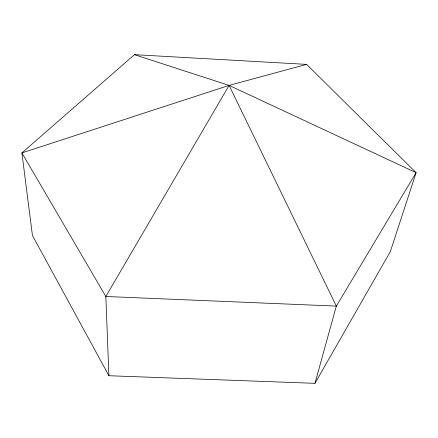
<?xml version="1.0" encoding="UTF-8"?>
<svg xmlns="http://www.w3.org/2000/svg" width="438" height="438" viewBox="0 0 438 438"><rect width="100%" height="100%" fill="white"/><g stroke="black" fill="none" stroke-linecap="round" stroke-linejoin="round"><path stroke-width="0.66" d="M314.955 383.332L336.335 306.102L416.1 172.671L306.584 64.381L134.461 54.668L21.9 152.911L32.439 235.48L108.914 375.727L314.955 383.332L390.313 251.653L416.1 172.671L229.085 85.399L134.461 54.668M306.584 64.381L229.085 85.399L21.9 152.911L105.837 296.488L108.914 375.727M229.085 85.399L105.837 296.488L336.335 306.102L229.085 85.399"/></g></svg>
